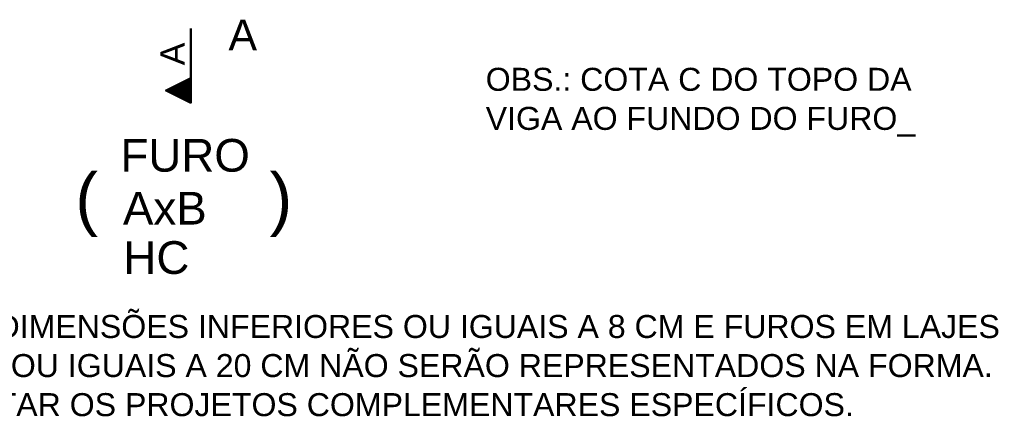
# Model space of a CAD drawing. Extents: x 0 to 119, y 0 to 84.
# Drawn here: x 22.58 to 35.37, y 15.93 to 21.17 of the extents above; entities that cross this region are included whole.
import ezdxf

# ---------------------------------------------------------------- set-up
doc = ezdxf.new("R2010")
doc.units = 0
doc.header["$MEASUREMENT"] = 0
doc.layers.add('15', color=12, linetype='CONTINUOUS')
doc.layers.add('3', color=7, linetype='CONTINUOUS')
doc.styles.add('TQS_ARIAL', font='arial.ttf')

msp = doc.modelspace()

# ---------------------------------------------------------------- linework, layer by layer
at = {"layer": '3', "color": 7, "linetype": 'Continuous'}
for p, q in [((24.821014, 20.076689), (24.821014, 21.048175)), ((24.822407, 21.048175), (24.822407, 20.07443)), ((24.490206, 20.24053), (24.821015, 20.405934)), ((24.493332, 20.24053), (24.821014, 20.404371)), ((24.694637, 20.138315), (24.694637, 20.342746)), ((24.720191, 20.125538), (24.720191, 20.355522)), ((24.745745, 20.112761), (24.745745, 20.368299)), ((24.771299, 20.099983), (24.771299, 20.381076)), ((24.796853, 20.087207), (24.796853, 20.393854)), ((24.822407, 20.07443), (24.490206, 20.24053)), ((24.821015, 20.076689), (24.493331, 20.24053)), ((24.51576, 20.227753), (24.51576, 20.255925)), ((24.541313, 20.214976), (24.541313, 20.266085)), ((24.566868, 20.202199), (24.566868, 20.278861)), ((24.592422, 20.189423), (24.592422, 20.291638)), ((24.617975, 20.176645), (24.617975, 20.304415)), ((24.643529, 20.163869), (24.643529, 20.317192)), ((24.669084, 20.151092), (24.669084, 20.329968))]:
    msp.add_line(p, q, dxfattribs=at)

# ---------------------------------------------------------------- texts
at = {"layer": '15', "color": 12, "linetype": 'Continuous', "style": 'TQS_ARIAL'}
for s, p in [('NOTA: FUROS EM VIGAS COM DIMENSÕES INFERIORES OU IGUAIS A 8 CM E FUROS EM LAJES ', (16.066355, 17.009771)), ('COM DIMENSÕES INFERIORES OU IGUAIS A 20 CM NÃO SERÃO REPRESENTADOS NA FORMA.', (16.066355, 16.499771)), ('PARA ESSES CASOS, CONSULTAR OS PROJETOS COMPLEMENTARES ESPECÍFICOS.', (16.066355, 15.989771))]:
    msp.add_text(s, height=0.3, dxfattribs=at).set_placement(p)
at = {"layer": '3', "color": 7, "linetype": 'Continuous', "style": 'TQS_ARIAL'}
for s, height, p in [('A', 0.4, (25.313105, 20.765375)), ('OBS.: COTA C DO TOPO DA ', 0.3, (28.673766, 20.235978)), ('VIGA AO FUNDO DO FURO_', 0.3, (28.673766, 19.725978)), ('FURO', 0.427097, (23.901672, 19.180298)), ('(         )', 0.641, (23.311281, 18.519632)), ('AxB', 0.427097, (23.934286, 18.489954)), ('HC', 0.427097, (23.940073, 17.845844))]:
    msp.add_text(s, height=height, dxfattribs=at).set_placement(p)
msp.add_text('A', height=0.320323, rotation=90, dxfattribs=at).set_placement((24.742326, 20.567691))

doc.saveas('drawing.dxf')
